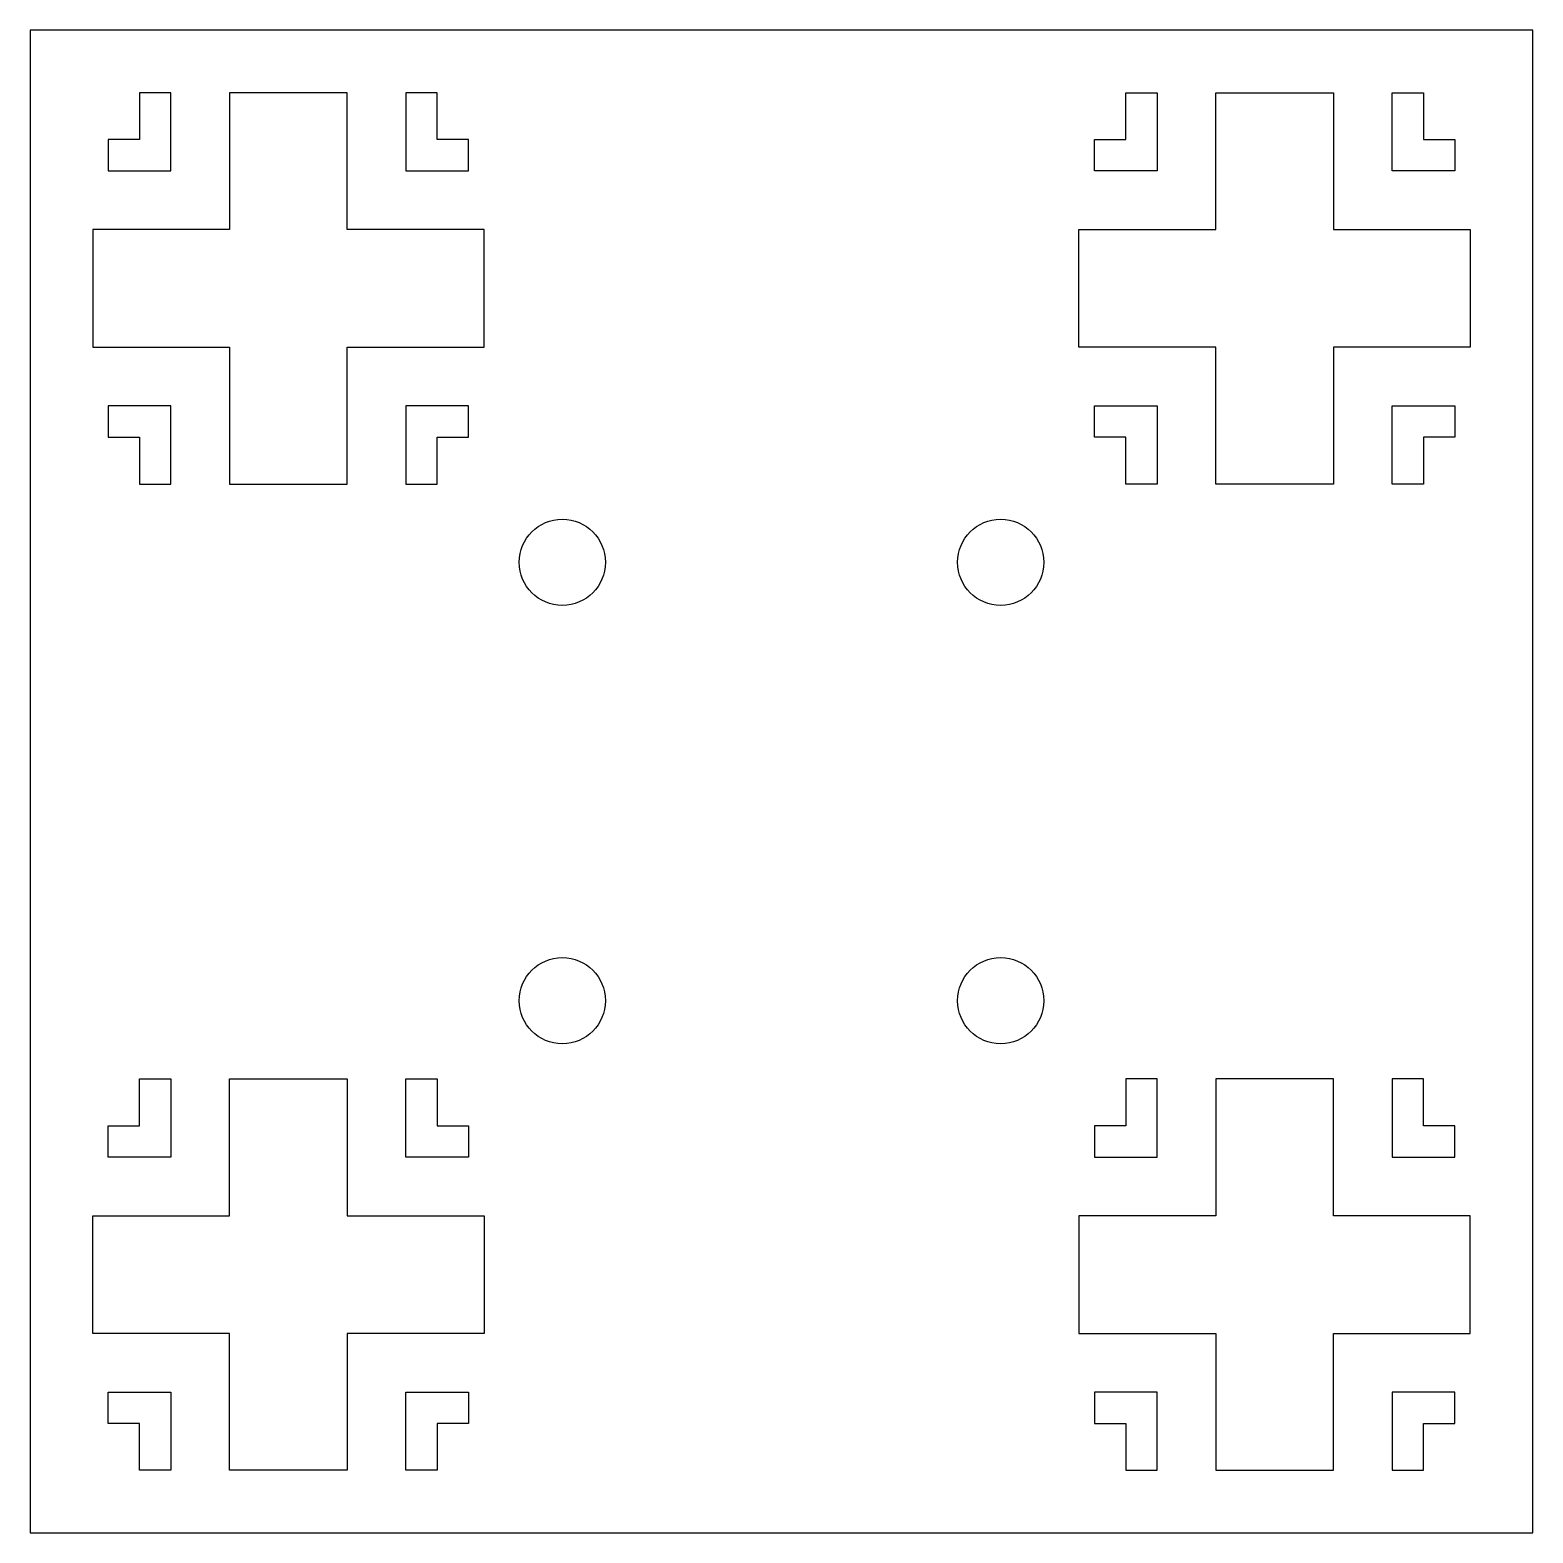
# Model space of a CAD drawing. Header units: millimetres. Extents: x -48 to 48, y -48 to 48.
import ezdxf

# ---------------------------------------------------------------- set-up
doc = ezdxf.new("R2010")
doc.units = ezdxf.units.MM

msp = doc.modelspace()

# ---------------------------------------------------------------- linework, layer by layer
at = {"color": 7, "linetype": 'Continuous', "lineweight": 25}
for p, q in [((-48, 48), (-48, -48)), ((48, 48), (-48, 48)), ((48, -48), (48, 48)), ((-39, 44), (-41, 44)), ((-41, 44), (-41, 41)), ((-39, 39), (-39, 44)), ((-27.75, 44), (-35.25, 44)), ((-35.25, 44), (-35.25, 35.25)), ((-27.75, 35.25), (-27.75, 44)), ((-22, 44), (-24, 44)), ((-24, 44), (-24, 39)), ((-22, 41), (-22, 44)), ((22, 44), (24, 44)), ((22, 41), (22, 44)), ((24, 44), (24, 39)), ((27.75, 44), (35.25, 44)), ((27.75, 35.25), (27.75, 44)), ((35.25, 44), (35.25, 35.25)), ((39, 39), (39, 44)), ((39, 44), (41, 44)), ((41, 44), (41, 41)), ((-41, 41), (-43, 41)), ((-43, 41), (-43, 39)), ((-20, 41), (-22, 41)), ((-20, 39), (-20, 41)), ((20, 41), (22, 41)), ((20, 39), (20, 41)), ((41, 41), (43, 41)), ((43, 41), (43, 39)), ((-43, 39), (-39, 39)), ((-24, 39), (-20, 39)), ((24, 39), (20, 39)), ((43, 39), (39, 39)), ((-35.25, 35.25), (-44, 35.25)), ((-44, 35.25), (-44, 27.75)), ((-19, 35.25), (-27.75, 35.25)), ((-19, 27.75), (-19, 35.25)), ((19, 35.25), (27.75, 35.25)), ((19, 27.75), (19, 35.25)), ((35.25, 35.25), (44, 35.25)), ((44, 35.25), (44, 27.75)), ((-44, 27.75), (-35.25, 27.75)), ((-35.25, 27.75), (-35.25, 19)), ((-27.75, 19), (-27.75, 27.75)), ((-27.75, 27.75), (-19, 27.75)), ((27.75, 27.75), (19, 27.75)), ((27.75, 19), (27.75, 27.75)), ((35.25, 27.75), (35.25, 19)), ((44, 27.75), (35.25, 27.75)), ((-39, 24), (-43, 24)), ((-43, 24), (-43, 22)), ((-39, 19), (-39, 24)), ((-20, 24), (-24, 24)), ((-24, 24), (-24, 19)), ((-20, 22), (-20, 24)), ((20, 24), (24, 24)), ((20, 22), (20, 24)), ((24, 24), (24, 19)), ((39, 24), (43, 24)), ((39, 19), (39, 24)), ((43, 24), (43, 22)), ((-43, 22), (-41, 22)), ((-41, 22), (-41, 19)), ((-22, 22), (-20, 22)), ((-22, 19), (-22, 22)), ((22, 22), (20, 22)), ((22, 19), (22, 22)), ((41, 22), (41, 19)), ((43, 22), (41, 22)), ((-41, 19), (-39, 19)), ((-35.25, 19), (-27.75, 19)), ((-24, 19), (-22, 19)), ((24, 19), (22, 19)), ((35.25, 19), (27.75, 19)), ((41, 19), (39, 19)), ((-41, -19), (-39, -19)), ((-41, -22), (-41, -19)), ((-39, -19), (-39, -24)), ((-35.25, -19), (-27.75, -19)), ((-35.25, -27.75), (-35.25, -19)), ((-27.75, -19), (-27.75, -27.75)), ((-24, -24), (-24, -19)), ((-24, -19), (-22, -19)), ((-22, -19), (-22, -22)), ((24, -19), (22, -19)), ((22, -19), (22, -22)), ((24, -24), (24, -19)), ((35.25, -19), (27.75, -19)), ((27.75, -19), (27.75, -27.75)), ((35.25, -27.75), (35.25, -19)), ((41, -19), (39, -19)), ((39, -19), (39, -24)), ((41, -22), (41, -19)), ((-43, -22), (-41, -22)), ((-43, -24), (-43, -22)), ((-22, -22), (-20, -22)), ((-20, -22), (-20, -24)), ((22, -22), (20, -22)), ((20, -22), (20, -24)), ((43, -22), (41, -22)), ((43, -24), (43, -22)), ((-39, -24), (-43, -24)), ((-20, -24), (-24, -24)), ((20, -24), (24, -24)), ((39, -24), (43, -24)), ((-44, -27.75), (-35.25, -27.75)), ((-44, -35.25), (-44, -27.75)), ((-27.75, -27.75), (-19, -27.75)), ((-19, -27.75), (-19, -35.25)), ((27.75, -27.75), (19, -27.75)), ((19, -27.75), (19, -35.25)), ((44, -27.75), (35.25, -27.75)), ((44, -35.25), (44, -27.75)), ((-35.25, -35.25), (-44, -35.25)), ((-35.25, -44), (-35.25, -35.25)), ((-27.75, -35.25), (-27.75, -44)), ((-19, -35.25), (-27.75, -35.25)), ((19, -35.25), (27.75, -35.25)), ((27.75, -35.25), (27.75, -44)), ((35.25, -44), (35.25, -35.25)), ((35.25, -35.25), (44, -35.25)), ((-43, -39), (-39, -39)), ((-43, -41), (-43, -39)), ((-39, -39), (-39, -44)), ((-24, -39), (-20, -39)), ((-24, -44), (-24, -39)), ((-20, -39), (-20, -41)), ((24, -39), (20, -39)), ((20, -39), (20, -41)), ((24, -44), (24, -39)), ((43, -39), (39, -39)), ((39, -39), (39, -44)), ((43, -41), (43, -39)), ((-41, -41), (-43, -41)), ((-41, -44), (-41, -41)), ((-22, -41), (-22, -44)), ((-20, -41), (-22, -41)), ((20, -41), (22, -41)), ((22, -41), (22, -44)), ((41, -41), (43, -41)), ((41, -44), (41, -41)), ((-39, -44), (-41, -44)), ((-27.75, -44), (-35.25, -44)), ((-22, -44), (-24, -44)), ((22, -44), (24, -44)), ((27.75, -44), (35.25, -44)), ((39, -44), (41, -44)), ((-48, -48), (48, -48))]:
    msp.add_line(p, q, dxfattribs=at)
for centre in [(-14, 14), (14, 14), (-14, -14), (14, -14)]:
    msp.add_circle(centre, 2.75, dxfattribs=at)

doc.saveas('drawing.dxf')
